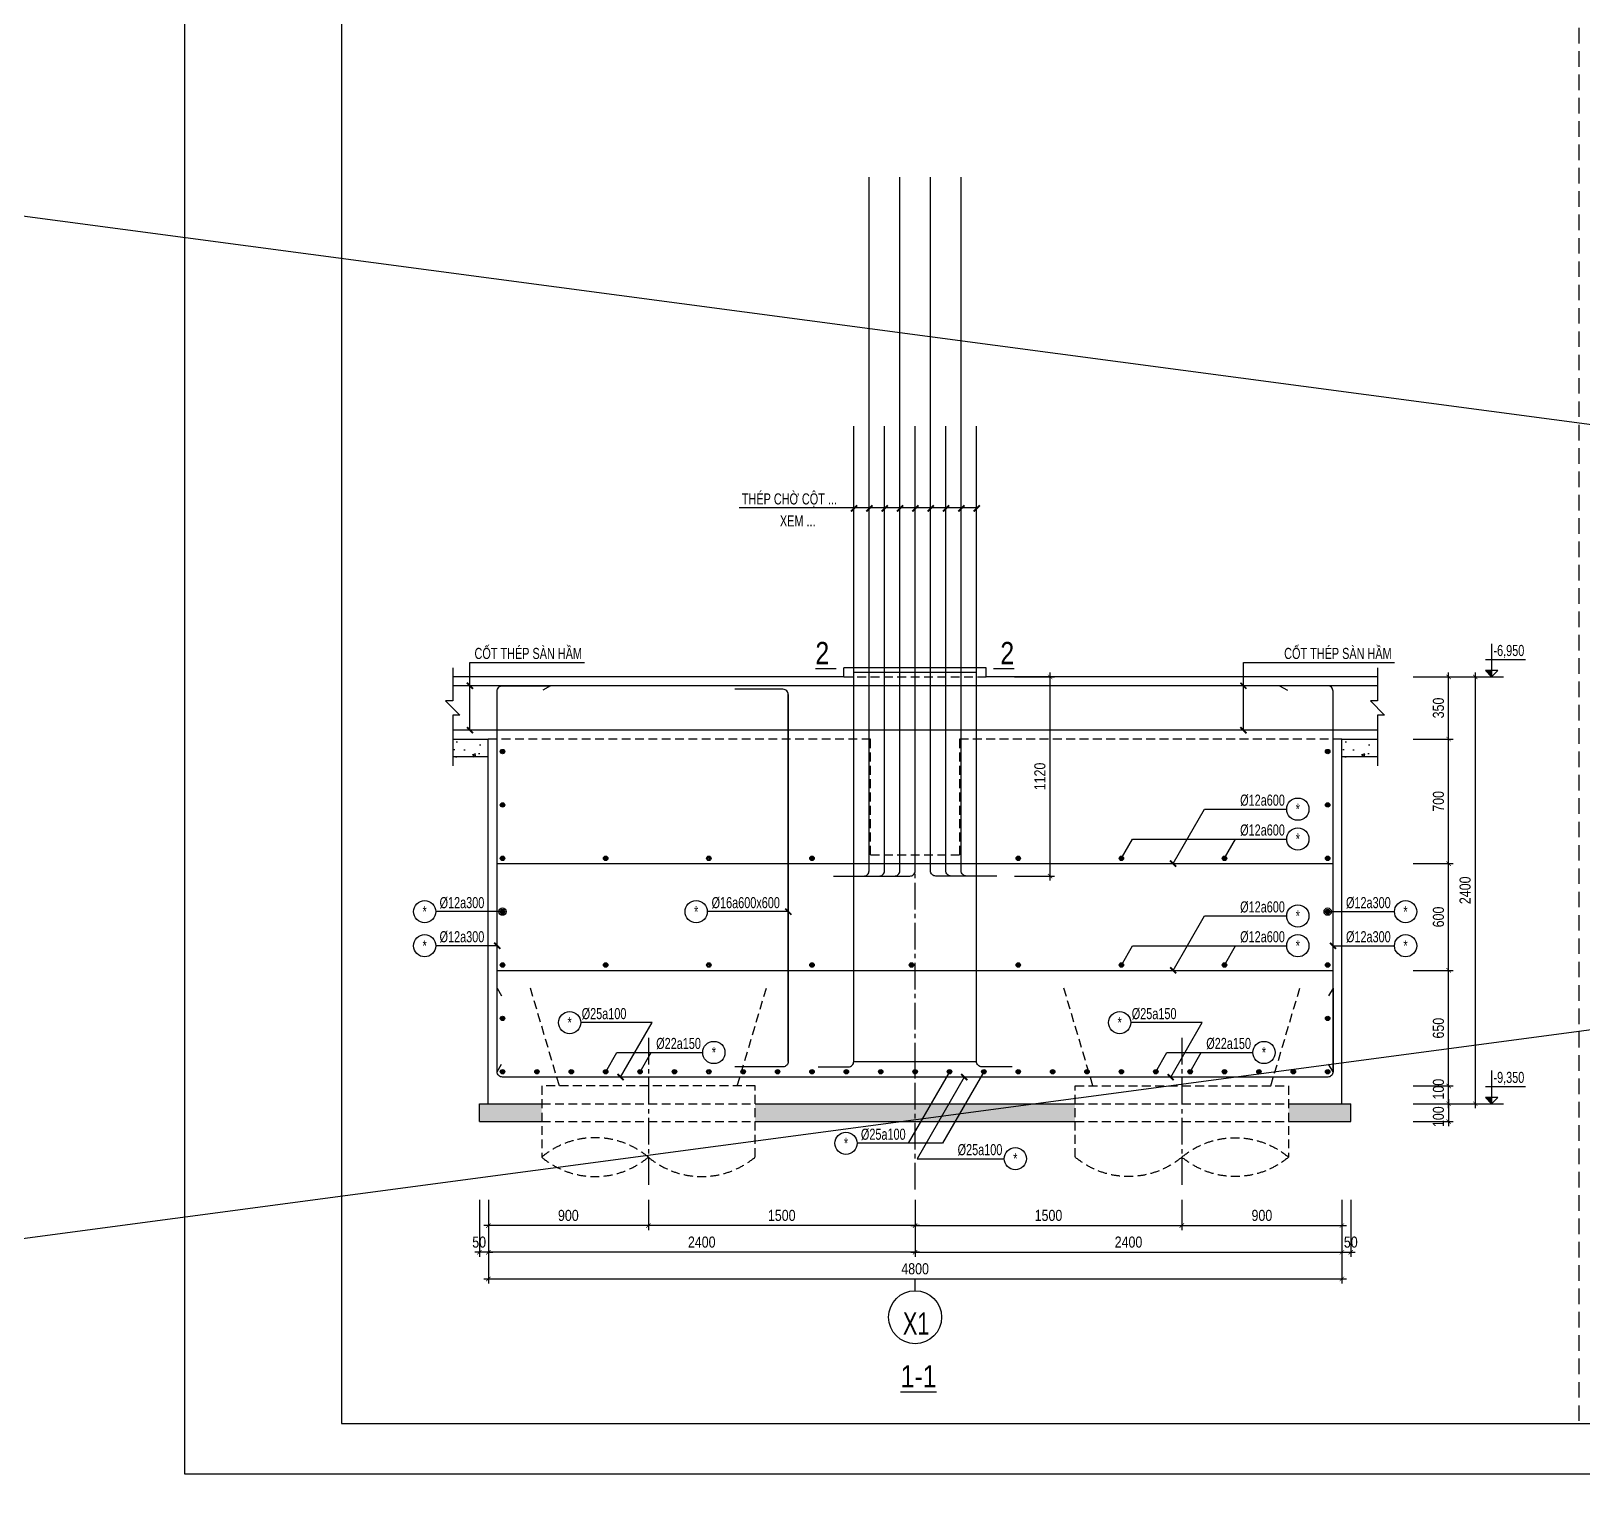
# Model space of a CAD drawing. Extents: x 71 to 2424299, y -14 to 1061502.
# Drawn here: x 1152095 to 1160822, y 486487 to 494643 of the extents above; entities that cross this region are included whole.
import ezdxf
from ezdxf.enums import TextEntityAlignment as Align

# ---------------------------------------------------------------- set-up
doc = ezdxf.new("R2010")
doc.units = 0
doc.header["$LTSCALE"] = 1000
doc.header["$MEASUREMENT"] = 0
doc.header["$PDMODE"] = 3
doc.linetypes.add('CENTER2', pattern=[1.125, 0.75, -0.125, 0.125, -0.125])
doc.linetypes.add('HIDDEN', pattern=[0.375, 0.25, -0.125])
doc.layers.get('0').update_dxf_attribs({"linetype": 'CONTINUOUS'})
doc.layers.get('Defpoints').update_dxf_attribs({"linetype": 'CONTINUOUS'})
for name, color, linetype in [('CDC.01.AXIS', 160, 'CENTER2'), ('CDC.02.DIM', 1, 'CONTINUOUS'), ('CDC.03.BORDER', 3, 'CONTINUOUS'), ('CDC.04.HIDDEN', 8, 'HIDDEN'), ('CDC.05.STEEL', 4, 'CONTINUOUS'), ('CDC.06.TEXT', 2, 'CONTINUOUS'), ('CDC.10.HATCH', 9, 'CONTINUOUS'), ('CDC.11.NOTE', 8, 'CONTINUOUS'), ('CDC.12.PILE', 7, 'CONTINUOUS'), ('CDC.14.STEELNUM', 9, 'CONTINUOUS'), ('KCS_CHI', 1, 'CONTINUOUS')]:
    doc.layers.add(name, color=color, linetype=linetype)
doc.styles.add('ARIAL', font='arial.ttf', dxfattribs={"width": 0.8})
doc.dimstyles.new('25', dxfattribs={"dimscale": 25, "dimtxt": 2.5, "dimasz": 1, "dimexe": 1, "dimexo": 0, "dimgap": 1, "dimtad": 1, "dimdec": 0, "dimdsep": 46, "dimtxsty": 'ARIAL', "dimblk": 'ARCHTICK', "dimcen": 1, "dimdle": 1, "dimclrd": 256, "dimclre": 256, "dimclrt": 2, "dimadec": 0, "dimazin": 0, "dimtfac": 0.00072, "dimtdec": 0, "dimtix": 1, "dimtmove": 2, "dimatfit": 3, "dimldrblk": 'ARCHTICK', "dimfxl": 1, "dimtolj": 1, "dimarcsym": 0})

# ---------------------------------------------------------------- blocks, each defined once
blk = doc.blocks.new('_ArchTick')
at = {"color": 0, "linetype": 'ByBlock', "const_width": 0.15}
blk.add_lwpolyline([(-0.5, -0.5), (0.5, 0.5)], dxfattribs=at)
blk = doc.blocks.new('*D1831')
at = {"layer": 'CDC.02.DIM', "lineweight": -2, "transparency": 16777216}
for p, q in [((1154666.3, 488072.9), (1154666.3, 487753.1)), ((1157066.3, 488072.9), (1157066.3, 487753.1)), ((1157091.3, 487778.1), (1154641.3, 487778.1))]:
    blk.add_line(p, q, dxfattribs=at)
at = {"layer": 'Defpoints', "color": 0, "transparency": 16777216}
for p in [(1154666.3, 488072.9), (1157066.3, 488072.9), (1154666.3, 487778.1)]:
    blk.add_point(p, dxfattribs=at)
at = {"layer": 'CDC.02.DIM', "lineweight": -2, "transparency": 16777216, "xscale": 25, "yscale": 25, "zscale": 25, "rotation": 180}
blk.add_blockref('_ArchTick', (1154666.3, 487778.1), dxfattribs=at)
at = {"layer": 'CDC.02.DIM', "lineweight": -2, "transparency": 16777216, "xscale": 25, "yscale": 25, "zscale": 25}
blk.add_blockref('_ArchTick', (1157066.3, 487778.1), dxfattribs=at)
at = {"layer": 'CDC.02.DIM', "color": 2, "transparency": 16777216, "insert": (1155866.3, 487835), "char_height": 62.5, "attachment_point": 5, "style": 'ARIAL'}
blk.add_mtext('\\A1;2400', dxfattribs=at)
blk = doc.blocks.new('*D1832')
at = {"layer": 'CDC.02.DIM', "lineweight": -2, "transparency": 16777216}
for p, q in [((1154616.3, 488072.9), (1154616.3, 487753.1)), ((1154666.3, 488072.9), (1154666.3, 487753.1)), ((1154616.3, 487778.1), (1154591.3, 487778.1)), ((1154666.3, 487778.1), (1154616.3, 487778.1)), ((1154666.3, 487778.1), (1154691.3, 487778.1))]:
    blk.add_line(p, q, dxfattribs=at)
at = {"layer": 'Defpoints', "color": 0, "transparency": 16777216}
for p in [(1154616.3, 488072.9), (1154666.3, 488072.9), (1154616.3, 487778.1)]:
    blk.add_point(p, dxfattribs=at)
at = {"layer": 'CDC.02.DIM', "lineweight": -2, "transparency": 16777216, "xscale": 25, "yscale": 25, "zscale": 25}
blk.add_blockref('_ArchTick', (1154616.3, 487778.1), dxfattribs=at)
at = {"layer": 'CDC.02.DIM', "lineweight": -2, "transparency": 16777216, "xscale": 25, "yscale": 25, "zscale": 25, "rotation": 180}
blk.add_blockref('_ArchTick', (1154666.3, 487778.1), dxfattribs=at)
at = {"layer": 'CDC.02.DIM', "color": 2, "transparency": 16777216, "insert": (1154614.8, 487835), "char_height": 62.5, "attachment_point": 5, "style": 'ARIAL'}
blk.add_mtext('\\A1;50', dxfattribs=at)
blk = doc.blocks.new('*D1833')
at = {"layer": 'CDC.02.DIM', "lineweight": -2, "transparency": 16777216}
for p, q in [((1157066.3, 488072.9), (1157066.3, 487753.1)), ((1159466.3, 488072.9), (1159466.3, 487753.1)), ((1157041.3, 487778.1), (1159491.3, 487778.1))]:
    blk.add_line(p, q, dxfattribs=at)
at = {"layer": 'Defpoints', "color": 0, "transparency": 16777216}
for p in [(1157066.3, 488072.9), (1159466.3, 488072.9), (1159466.3, 487778.1)]:
    blk.add_point(p, dxfattribs=at)
at = {"layer": 'CDC.02.DIM', "lineweight": -2, "transparency": 16777216, "xscale": 25, "yscale": 25, "zscale": 25, "rotation": 180}
blk.add_blockref('_ArchTick', (1157066.3, 487778.1), dxfattribs=at)
at = {"layer": 'CDC.02.DIM', "lineweight": -2, "transparency": 16777216, "xscale": 25, "yscale": 25, "zscale": 25}
blk.add_blockref('_ArchTick', (1159466.3, 487778.1), dxfattribs=at)
at = {"layer": 'CDC.02.DIM', "color": 2, "transparency": 16777216, "insert": (1158266.3, 487835), "char_height": 62.5, "attachment_point": 5, "style": 'ARIAL'}
blk.add_mtext('\\A1;2400', dxfattribs=at)
blk = doc.blocks.new('*D1834')
at = {"layer": 'CDC.02.DIM', "lineweight": -2, "transparency": 16777216}
for p, q in [((1159466.3, 488072.9), (1159466.3, 487753.1)), ((1159516.3, 488072.9), (1159516.3, 487753.1)), ((1159441.3, 487778.1), (1159541.3, 487778.1))]:
    blk.add_line(p, q, dxfattribs=at)
at = {"layer": 'Defpoints', "color": 0, "transparency": 16777216}
for p in [(1159466.3, 488072.9), (1159516.3, 488072.9), (1159516.3, 487778.1)]:
    blk.add_point(p, dxfattribs=at)
at = {"layer": 'CDC.02.DIM', "lineweight": -2, "transparency": 16777216, "xscale": 25, "yscale": 25, "zscale": 25, "rotation": 180}
blk.add_blockref('_ArchTick', (1159466.3, 487778.1), dxfattribs=at)
at = {"layer": 'CDC.02.DIM', "lineweight": -2, "transparency": 16777216, "xscale": 25, "yscale": 25, "zscale": 25}
blk.add_blockref('_ArchTick', (1159516.3, 487778.1), dxfattribs=at)
at = {"layer": 'CDC.02.DIM', "color": 2, "transparency": 16777216, "insert": (1159516.3, 487835), "char_height": 62.5, "attachment_point": 5, "style": 'ARIAL'}
blk.add_mtext('\\A1;50', dxfattribs=at)
blk = doc.blocks.new('*D1835')
at = {"layer": 'CDC.02.DIM', "lineweight": -2, "transparency": 16777216}
for p, q in [((1154666.3, 488072.9), (1154666.3, 487603.1)), ((1159466.3, 488072.9), (1159466.3, 487603.1)), ((1154641.3, 487628.1), (1159491.3, 487628.1))]:
    blk.add_line(p, q, dxfattribs=at)
at = {"layer": 'Defpoints', "color": 0, "transparency": 16777216}
for p in [(1154666.3, 488072.9), (1159466.3, 488072.9), (1159466.3, 487628.1)]:
    blk.add_point(p, dxfattribs=at)
at = {"layer": 'CDC.02.DIM', "lineweight": -2, "transparency": 16777216, "xscale": 25, "yscale": 25, "zscale": 25, "rotation": 180}
blk.add_blockref('_ArchTick', (1154666.3, 487628.1), dxfattribs=at)
at = {"layer": 'CDC.02.DIM', "lineweight": -2, "transparency": 16777216, "xscale": 25, "yscale": 25, "zscale": 25}
blk.add_blockref('_ArchTick', (1159466.3, 487628.1), dxfattribs=at)
at = {"layer": 'CDC.02.DIM', "color": 2, "transparency": 16777216, "insert": (1157066.3, 487685), "char_height": 62.5, "attachment_point": 5, "style": 'ARIAL'}
blk.add_mtext('\\A1;4800', dxfattribs=at)
blk = doc.blocks.new('*D1836')
at = {"layer": 'CDC.02.DIM', "lineweight": -2, "transparency": 16777216}
for p, q in [((1155566.3, 488072.9), (1155566.3, 487903.1)), ((1157066.3, 488072.9), (1157066.3, 487903.1)), ((1157091.3, 487928.1), (1155541.3, 487928.1))]:
    blk.add_line(p, q, dxfattribs=at)
at = {"layer": 'Defpoints', "color": 0, "transparency": 16777216}
for p in [(1155566.3, 488072.9), (1157066.3, 488072.9), (1155566.3, 487928.1)]:
    blk.add_point(p, dxfattribs=at)
at = {"layer": 'CDC.02.DIM', "lineweight": -2, "transparency": 16777216, "xscale": 25, "yscale": 25, "zscale": 25, "rotation": 180}
blk.add_blockref('_ArchTick', (1155566.3, 487928.1), dxfattribs=at)
at = {"layer": 'CDC.02.DIM', "lineweight": -2, "transparency": 16777216, "xscale": 25, "yscale": 25, "zscale": 25}
blk.add_blockref('_ArchTick', (1157066.3, 487928.1), dxfattribs=at)
at = {"layer": 'CDC.02.DIM', "color": 2, "transparency": 16777216, "insert": (1156316.3, 487985), "char_height": 62.5, "attachment_point": 5, "style": 'ARIAL'}
blk.add_mtext('\\A1;1500', dxfattribs=at)
blk = doc.blocks.new('*D1837')
at = {"layer": 'CDC.02.DIM', "lineweight": -2, "transparency": 16777216}
for p, q in [((1157066.3, 488072.9), (1157066.3, 487903.1)), ((1158566.3, 488072.9), (1158566.3, 487903.1)), ((1157041.3, 487928.1), (1158591.3, 487928.1))]:
    blk.add_line(p, q, dxfattribs=at)
at = {"layer": 'Defpoints', "color": 0, "transparency": 16777216}
for p in [(1157066.3, 488072.9), (1158566.3, 488072.9), (1158566.3, 487928.1)]:
    blk.add_point(p, dxfattribs=at)
at = {"layer": 'CDC.02.DIM', "lineweight": -2, "transparency": 16777216, "xscale": 25, "yscale": 25, "zscale": 25, "rotation": 180}
blk.add_blockref('_ArchTick', (1157066.3, 487928.1), dxfattribs=at)
at = {"layer": 'CDC.02.DIM', "lineweight": -2, "transparency": 16777216, "xscale": 25, "yscale": 25, "zscale": 25}
blk.add_blockref('_ArchTick', (1158566.3, 487928.1), dxfattribs=at)
at = {"layer": 'CDC.02.DIM', "color": 2, "transparency": 16777216, "insert": (1157816.3, 487985), "char_height": 62.5, "attachment_point": 5, "style": 'ARIAL'}
blk.add_mtext('\\A1;1500', dxfattribs=at)
blk = doc.blocks.new('*D1838')
at = {"layer": 'CDC.02.DIM', "lineweight": -2, "transparency": 16777216}
for p, q in [((1160066.3, 488637.9), (1160066.3, 488487.9)), ((1159866.3, 488612.9), (1160091.3, 488612.9)), ((1159866.3, 488512.9), (1160091.3, 488512.9))]:
    blk.add_line(p, q, dxfattribs=at)
at = {"layer": 'Defpoints', "color": 0, "transparency": 16777216}
for p in [(1159866.3, 488612.9), (1159866.3, 488512.9), (1160066.3, 488512.9)]:
    blk.add_point(p, dxfattribs=at)
at = {"layer": 'CDC.02.DIM', "lineweight": -2, "transparency": 16777216, "xscale": 25, "yscale": 25, "zscale": 25}
for p, rotation in [((1160066.3, 488612.9), 90), ((1160066.3, 488512.9), 270)]:
    blk.add_blockref('_ArchTick', p, dxfattribs=dict(at, rotation=rotation))
at = {"layer": 'CDC.02.DIM', "color": 2, "transparency": 16777216, "insert": (1160009.3, 488540.2), "char_height": 62.5, "attachment_point": 5, "rotation": 90, "style": 'ARIAL'}
blk.add_mtext('\\A1;100', dxfattribs=at)
blk = doc.blocks.new('*D1839')
at = {"layer": 'CDC.02.DIM', "lineweight": -2, "transparency": 16777216}
for p, q in [((1160066.3, 488587.9), (1160066.3, 488737.9)), ((1159866.3, 488712.9), (1160091.3, 488712.9)), ((1159866.3, 488612.9), (1160091.3, 488612.9))]:
    blk.add_line(p, q, dxfattribs=at)
at = {"layer": 'Defpoints', "color": 0, "transparency": 16777216}
for p in [(1159866.3, 488712.9), (1160066.3, 488712.9), (1159866.3, 488612.9)]:
    blk.add_point(p, dxfattribs=at)
at = {"layer": 'CDC.02.DIM', "lineweight": -2, "transparency": 16777216, "xscale": 25, "yscale": 25, "zscale": 25}
for p, rotation in [((1160066.3, 488712.9), 90), ((1160066.3, 488612.9), 270)]:
    blk.add_blockref('_ArchTick', p, dxfattribs=dict(at, rotation=rotation))
at = {"layer": 'CDC.02.DIM', "color": 2, "transparency": 16777216, "insert": (1160009.3, 488695.2), "char_height": 62.5, "attachment_point": 5, "rotation": 90, "style": 'ARIAL'}
blk.add_mtext('\\A1;100', dxfattribs=at)
blk = doc.blocks.new('*D1840')
at = {"layer": 'CDC.02.DIM', "lineweight": -2, "transparency": 16777216}
for p, q in [((1159866.3, 489362.9), (1160091.3, 489362.9)), ((1160066.3, 488687.9), (1160066.3, 489387.9)), ((1159866.3, 488712.9), (1160091.3, 488712.9))]:
    blk.add_line(p, q, dxfattribs=at)
at = {"layer": 'Defpoints', "color": 0, "transparency": 16777216}
for p in [(1159866.3, 489362.9), (1160066.3, 489362.9), (1159866.3, 488712.9)]:
    blk.add_point(p, dxfattribs=at)
at = {"layer": 'CDC.02.DIM', "lineweight": -2, "transparency": 16777216, "xscale": 25, "yscale": 25, "zscale": 25}
for p, rotation in [((1160066.3, 489362.9), 90), ((1160066.3, 488712.9), 270)]:
    blk.add_blockref('_ArchTick', p, dxfattribs=dict(at, rotation=rotation))
at = {"layer": 'CDC.02.DIM', "color": 2, "transparency": 16777216, "insert": (1160009.3, 489037.9), "char_height": 62.5, "attachment_point": 5, "rotation": 90, "style": 'ARIAL'}
blk.add_mtext('\\A1;650', dxfattribs=at)
blk = doc.blocks.new('*D1841')
at = {"layer": 'CDC.02.DIM', "lineweight": -2, "transparency": 16777216}
for p, q in [((1159866.3, 489962.9), (1160091.3, 489962.9)), ((1160066.3, 489337.9), (1160066.3, 489987.9)), ((1159866.3, 489362.9), (1160091.3, 489362.9))]:
    blk.add_line(p, q, dxfattribs=at)
at = {"layer": 'Defpoints', "color": 0, "transparency": 16777216}
for p in [(1159866.3, 489962.9), (1160066.3, 489962.9), (1159866.3, 489362.9)]:
    blk.add_point(p, dxfattribs=at)
at = {"layer": 'CDC.02.DIM', "lineweight": -2, "transparency": 16777216, "xscale": 25, "yscale": 25, "zscale": 25}
for p, rotation in [((1160066.3, 489962.9), 90), ((1160066.3, 489362.9), 270)]:
    blk.add_blockref('_ArchTick', p, dxfattribs=dict(at, rotation=rotation))
at = {"layer": 'CDC.02.DIM', "color": 2, "transparency": 16777216, "insert": (1160009.3, 489662.9), "char_height": 62.5, "attachment_point": 5, "rotation": 90, "style": 'ARIAL'}
blk.add_mtext('\\A1;600', dxfattribs=at)
blk = doc.blocks.new('*D1842')
at = {"layer": 'CDC.02.DIM', "lineweight": -2, "transparency": 16777216}
for p, q in [((1159866.3, 490662.9), (1160091.3, 490662.9)), ((1160066.3, 489937.9), (1160066.3, 490687.9)), ((1159866.3, 489962.9), (1160091.3, 489962.9))]:
    blk.add_line(p, q, dxfattribs=at)
at = {"layer": 'Defpoints', "color": 0, "transparency": 16777216}
for p in [(1159866.3, 490662.9), (1160066.3, 490662.9), (1159866.3, 489962.9)]:
    blk.add_point(p, dxfattribs=at)
at = {"layer": 'CDC.02.DIM', "lineweight": -2, "transparency": 16777216, "xscale": 25, "yscale": 25, "zscale": 25}
for p, rotation in [((1160066.3, 490662.9), 90), ((1160066.3, 489962.9), 270)]:
    blk.add_blockref('_ArchTick', p, dxfattribs=dict(at, rotation=rotation))
at = {"layer": 'CDC.02.DIM', "color": 2, "transparency": 16777216, "insert": (1160009.3, 490312.9), "char_height": 62.5, "attachment_point": 5, "rotation": 90, "style": 'ARIAL'}
blk.add_mtext('\\A1;700', dxfattribs=at)
blk = doc.blocks.new('*D1843')
at = {"layer": 'CDC.02.DIM', "lineweight": -2, "transparency": 16777216}
for p, q in [((1159866.3, 491012.9), (1160091.3, 491012.9)), ((1160066.3, 490637.9), (1160066.3, 491037.9)), ((1159866.3, 490662.9), (1160091.3, 490662.9))]:
    blk.add_line(p, q, dxfattribs=at)
at = {"layer": 'Defpoints', "color": 0, "transparency": 16777216}
for p in [(1159866.3, 491012.9), (1160066.3, 491012.9), (1159866.3, 490662.9)]:
    blk.add_point(p, dxfattribs=at)
at = {"layer": 'CDC.02.DIM', "lineweight": -2, "transparency": 16777216, "xscale": 25, "yscale": 25, "zscale": 25}
for p, rotation in [((1160066.3, 491012.9), 90), ((1160066.3, 490662.9), 270)]:
    blk.add_blockref('_ArchTick', p, dxfattribs=dict(at, rotation=rotation))
at = {"layer": 'CDC.02.DIM', "color": 2, "transparency": 16777216, "insert": (1160009.3, 490837.9), "char_height": 62.5, "attachment_point": 5, "rotation": 90, "style": 'ARIAL'}
blk.add_mtext('\\A1;350', dxfattribs=at)
blk = doc.blocks.new('*D1844')
at = {"layer": 'CDC.02.DIM', "lineweight": -2, "transparency": 16777216}
for p, q in [((1159866.3, 491012.9), (1160241.3, 491012.9)), ((1160216.3, 491037.9), (1160216.3, 488587.9)), ((1159866.3, 488612.9), (1160241.3, 488612.9))]:
    blk.add_line(p, q, dxfattribs=at)
at = {"layer": 'Defpoints', "color": 0, "transparency": 16777216}
for p in [(1159866.3, 491012.9), (1159866.3, 488612.9), (1160216.3, 488612.9)]:
    blk.add_point(p, dxfattribs=at)
at = {"layer": 'CDC.02.DIM', "lineweight": -2, "transparency": 16777216, "xscale": 25, "yscale": 25, "zscale": 25}
for p, rotation in [((1160216.3, 491012.9), 90), ((1160216.3, 488612.9), 270)]:
    blk.add_blockref('_ArchTick', p, dxfattribs=dict(at, rotation=rotation))
at = {"layer": 'CDC.02.DIM', "color": 2, "transparency": 16777216, "insert": (1160159.3, 489812.9), "char_height": 62.5, "attachment_point": 5, "rotation": 90, "style": 'ARIAL'}
blk.add_mtext('\\A1;2400', dxfattribs=at)
blk = doc.blocks.new('*D1692')
at = {"layer": 'CDC.02.DIM', "lineweight": -2, "transparency": 16777216}
for p, q in [((1157625, 491012.9), (1157850, 491012.9)), ((1157825, 489867.9), (1157825, 491037.9)), ((1157625, 489892.9), (1157850, 489892.9))]:
    blk.add_line(p, q, dxfattribs=at)
at = {"layer": 'Defpoints', "color": 0, "transparency": 16777216}
for p in [(1157625, 491012.9), (1157825, 491012.9), (1157625, 489892.9)]:
    blk.add_point(p, dxfattribs=at)
at = {"layer": 'CDC.02.DIM', "lineweight": -2, "transparency": 16777216, "xscale": 25, "yscale": 25, "zscale": 25}
for p, rotation in [((1157825, 491012.9), 90), ((1157825, 489892.9), 270)]:
    blk.add_blockref('_ArchTick', p, dxfattribs=dict(at, rotation=rotation))
at = {"layer": 'CDC.02.DIM', "color": 2, "transparency": 16777216, "insert": (1157768.1, 490452.9), "char_height": 62.5, "attachment_point": 5, "rotation": 90, "style": 'ARIAL'}
blk.add_mtext('\\A1;1120', dxfattribs=at)
blk = doc.blocks.new('C1200T')
at = {"layer": 'CDC.04.HIDDEN', "ltscale": 0.2}
for p, q in [((-500, 0), (-663.4, 550)), ((500, 0), (663.4, 550))]:
    blk.add_line(p, q, dxfattribs=at)
blk.add_lwpolyline([(600, -400), (600, 0), (-600, 0), (-600, -400)], dxfattribs=at)
blk.add_lwpolyline([(600, -400, -0.36397), (0, -400, 0.36397), (-600, -400, 0.36397), (0, -400, 0.36397)], format="xyb", dxfattribs=at)
blk = doc.blocks.new('*D1743')
at = {"layer": 'CDC.02.DIM', "lineweight": -2, "transparency": 16777216}
for p, q in [((1154666.3, 488072.9), (1154666.3, 487903.1)), ((1155566.3, 488072.9), (1155566.3, 487903.1)), ((1155591.3, 487928.1), (1154641.3, 487928.1))]:
    blk.add_line(p, q, dxfattribs=at)
at = {"layer": 'Defpoints', "color": 0, "transparency": 16777216}
for p in [(1154666.3, 488072.9), (1155566.3, 488072.9), (1154666.3, 487928.1)]:
    blk.add_point(p, dxfattribs=at)
at = {"layer": 'CDC.02.DIM', "lineweight": -2, "transparency": 16777216, "xscale": 25, "yscale": 25, "zscale": 25, "rotation": 180}
blk.add_blockref('_ArchTick', (1154666.3, 487928.1), dxfattribs=at)
at = {"layer": 'CDC.02.DIM', "lineweight": -2, "transparency": 16777216, "xscale": 25, "yscale": 25, "zscale": 25}
blk.add_blockref('_ArchTick', (1155566.3, 487928.1), dxfattribs=at)
at = {"layer": 'CDC.02.DIM', "color": 2, "transparency": 16777216, "insert": (1155116.3, 487985), "char_height": 62.5, "attachment_point": 5, "style": 'ARIAL'}
blk.add_mtext('\\A1;900', dxfattribs=at)
blk = doc.blocks.new('*D1744')
at = {"layer": 'CDC.02.DIM', "lineweight": -2, "transparency": 16777216}
for p, q in [((1158566.3, 488072.9), (1158566.3, 487903.1)), ((1159466.3, 488072.9), (1159466.3, 487903.1)), ((1158541.3, 487928.1), (1159491.3, 487928.1))]:
    blk.add_line(p, q, dxfattribs=at)
at = {"layer": 'Defpoints', "color": 0, "transparency": 16777216}
for p in [(1158566.3, 488072.9), (1159466.3, 488072.9), (1159466.3, 487928.1)]:
    blk.add_point(p, dxfattribs=at)
at = {"layer": 'CDC.02.DIM', "lineweight": -2, "transparency": 16777216, "xscale": 25, "yscale": 25, "zscale": 25, "rotation": 180}
blk.add_blockref('_ArchTick', (1158566.3, 487928.1), dxfattribs=at)
at = {"layer": 'CDC.02.DIM', "lineweight": -2, "transparency": 16777216, "xscale": 25, "yscale": 25, "zscale": 25}
blk.add_blockref('_ArchTick', (1159466.3, 487928.1), dxfattribs=at)
at = {"layer": 'CDC.02.DIM', "color": 2, "transparency": 16777216, "insert": (1159016.3, 487985), "char_height": 62.5, "attachment_point": 5, "style": 'ARIAL'}
blk.add_mtext('\\A1;900', dxfattribs=at)
blk = doc.blocks.new('34')
at = {"color": 4, "elevation": 0}
blk.add_lwpolyline([(1087304.3, 521742.8), (1107165, 521742.8), (1107165, 536023), (1087304.3, 536023)], close=True, dxfattribs=at)
at = {"layer": 'Defpoints', "elevation": 0}
blk.add_lwpolyline([(1086424.2, 521457.2), (1086424.2, 536307.2), (1107449.2, 536307.2), (1107449.2, 521457.2), (1086424.2, 521457.2)], close=True, dxfattribs=at)

msp = doc.modelspace()

# ---------------------------------------------------------------- hatches: boundary and pattern name
at = {"layer": 'CDC.10.HATCH'}
h = msp.add_hatch(dxfattribs=at)
h.set_pattern_fill('AR-CONC', color=256, scale=25, style=0)
h.set_pattern_definition([(50, (-2057.21, -20093.32), (179.315046, -15.688034), [18.75, -206.25]), (355, (-2057.2, -20093.32), (-34.687833, 188.048033), [15, -165]), (100.4514, (-2042.27, -20094.63), (144.627345, 172.359886), [15.935047, -175.285528]), (46.1842, (-2057.2, -20043.32), (266.810262, -41.379754), [28.125, -309.375]), (96.6356, (-2034.97, -20046.77), (233.665676, 243.52947), [23.90257, -262.92825]), (351.1842, (-2057.2, -20043.32), (233.665486, 243.52965), [22.5, -247.5]), (21, (-2032.21, -20055.82), (149.226763, -100.654723), [18.75, -206.25]), (326, (-2032.2, -20055.82), (60.828833, 181.28751), [15, -165]), (71.4514, (-2019.77, -20064.2), (210.055657, 80.632624), [15.935047, -175.285528]), (37.5, (-2057.21, -20093.32), (3.0399638, 83.2234635), [0, -163, 0, -167.5, 0, -165.625]), (7.5, (-2057.21, -20093.32), (65.7673844, 98.602928), [0, -95.5, 0, -159.25, 0, -63.125]), (327.5, (-2112.96, -20093.32), (133.455609, -5.638718), [0, -62.5, 0, -195, 0, -258.75]), (317.5, (-2137.96, -20093.32), (145.796542, 25.026246), [0, -81.25, 0, -129.5, 0, -183.75])])
h.paths.add_polyline_path([(1154666.26, 490662.89), (1154466.26, 490662.89), (1154466.26, 490562.89), (1154666.26, 490562.89)])
h = msp.add_hatch(dxfattribs=at)
h.set_pattern_fill('AR-CONC', color=256, scale=25, style=0)
h.set_pattern_definition([(50, (2942.79, -20093.32), (179.315046, -15.688034), [18.75, -206.25]), (355, (2942.8, -20093.32), (-34.687833, 188.048033), [15, -165]), (100.4514, (2957.73, -20094.63), (144.627345, 172.359886), [15.935047, -175.285528]), (46.1842, (2942.8, -20043.32), (266.810262, -41.379754), [28.125, -309.375]), (96.6356, (2965.03, -20046.77), (233.665676, 243.52947), [23.90257, -262.92825]), (351.1842, (2942.8, -20043.32), (233.665486, 243.52965), [22.5, -247.5]), (21, (2967.79, -20055.82), (149.226763, -100.654723), [18.75, -206.25]), (326, (2967.8, -20055.82), (60.828833, 181.28751), [15, -165]), (71.4514, (2980.23, -20064.2), (210.055657, 80.632624), [15.935047, -175.285528]), (37.5, (2942.79, -20093.32), (3.0399638, 83.2234635), [0, -163, 0, -167.5, 0, -165.625]), (7.5, (2942.79, -20093.32), (65.7673844, 98.602928), [0, -95.5, 0, -159.25, 0, -63.125]), (327.5, (2887.04, -20093.32), (133.455609, -5.638718), [0, -62.5, 0, -195, 0, -258.75]), (317.5, (2862.04, -20093.32), (145.796542, 25.026246), [0, -81.25, 0, -129.5, 0, -183.75])])
h.paths.add_polyline_path([(1159666.26, 490662.89), (1159466.26, 490662.89), (1159466.26, 490562.89), (1159666.26, 490562.89)])
h = msp.add_hatch(dxfattribs=at)
h.set_pattern_fill('AR-CONC', color=256, scale=25, style=0)
h.set_pattern_definition([(50, (-2057.21, -20743.32), (179.315046, -15.688034), [18.75, -206.25]), (355, (-2057.2, -20743.32), (-34.687833, 188.048033), [15, -165]), (100.4514, (-2042.27, -20744.63), (144.627345, 172.359886), [15.935047, -175.285528]), (46.1842, (-2057.2, -20693.32), (266.810262, -41.379754), [28.125, -309.375]), (96.6356, (-2034.97, -20696.77), (233.665676, 243.52947), [23.90257, -262.92825]), (351.1842, (-2057.2, -20693.32), (233.665486, 243.52965), [22.5, -247.5]), (21, (-2032.21, -20705.82), (149.226763, -100.654723), [18.75, -206.25]), (326, (-2032.2, -20705.82), (60.828833, 181.28751), [15, -165]), (71.4514, (-2019.77, -20714.2), (210.055657, 80.632624), [15.935047, -175.285528]), (37.5, (-2057.21, -20743.32), (3.0399638, 83.2234635), [0, -163, 0, -167.5, 0, -165.625]), (7.5, (-2057.21, -20743.32), (65.7673844, 98.602928), [0, -95.5, 0, -159.25, 0, -63.125]), (327.5, (-2112.96, -20743.32), (133.455609, -5.638718), [0, -62.5, 0, -195, 0, -258.75]), (317.5, (-2137.96, -20743.32), (145.796542, 25.026246), [0, -81.25, 0, -129.5, 0, -183.75])])
h.paths.add_polyline_path([(1154966.26, 488612.89), (1154616.26, 488612.89), (1154616.26, 488512.89), (1154966.26, 488512.89)])
h.paths.add_polyline_path([(1157966.26, 488612.89), (1156166.26, 488612.89), (1156166.26, 488512.89), (1157966.26, 488512.89)])
h.paths.add_polyline_path([(1159516.26, 488612.89), (1159166.26, 488612.89), (1159166.26, 488512.89), (1159516.26, 488512.89)])
at = {"layer": 'CDC.11.NOTE'}
for points in [[(1160308.42, 491047.89), (1160273.42, 491047.89), (1160308.42, 491012.89)], [(1160308.42, 488647.89), (1160273.42, 488647.89), (1160308.42, 488612.89)]]:
    msp.add_hatch(color=256, dxfattribs=at).paths.add_polyline_path(points)

# ---------------------------------------------------------------- linework, layer by layer
at = {"layer": 'CDC.01.AXIS', "ltscale": 0.2}
for p, q in [((1157066.26, 488130.85), (1157066.26, 491667.28)), ((1155566.26, 488983.02), (1155566.26, 488138.55)), ((1158566.26, 488983.02), (1158566.26, 488138.55))]:
    msp.add_line(p, q, dxfattribs=at)
at = {"layer": 'CDC.03.BORDER'}
for p, q in [((1156666.26, 491012.89), (1154466.26, 491012.89)), ((1157466.26, 491062.89), (1156666.26, 491062.89)), ((1156666.26, 491012.89), (1156666.26, 491062.89)), ((1157466.26, 491012.89), (1157466.26, 491062.89)), ((1159666.26, 491012.89), (1157466.26, 491012.89)), ((1154466.26, 490662.89), (1154666.26, 490662.89)), ((1154666.26, 488612.89), (1154666.26, 490662.89)), ((1159466.26, 488612.89), (1159466.26, 490662.89)), ((1159466.26, 490662.89), (1159666.26, 490662.89))]:
    msp.add_line(p, q, dxfattribs=at)
at = {"layer": 'CDC.04.HIDDEN', "ltscale": 0.35}
msp.add_line((1160797.95, 501092.5), (1160797.95, 486817.5), dxfattribs=at)
at = {"layer": 'CDC.04.HIDDEN', "ltscale": 0.2}
for p, q in [((1156666.26, 491012.89), (1157466.26, 491012.89)), ((1156816.26, 490662.89), (1154666.26, 490662.89)), ((1156816.26, 490012.89), (1156816.26, 490662.89)), ((1159466.26, 490662.89), (1157316.26, 490662.89)), ((1157316.26, 490662.89), (1157316.26, 490012.89)), ((1156816.26, 490012.89), (1157316.26, 490012.89)), ((1154966.26, 488612.89), (1156166.26, 488612.89)), ((1157966.26, 488612.89), (1159166.26, 488612.89)), ((1154966.26, 488512.89), (1156166.26, 488512.89)), ((1157966.26, 488512.89), (1159166.26, 488512.89))]:
    msp.add_line(p, q, dxfattribs=at)
at = {"layer": 'CDC.05.STEEL', "ltscale": 0.3}
for p, q in [((1157411.26, 491037.89), (1156721.26, 491037.89)), ((1159666.26, 490962.89), (1154466.26, 490962.89)), ((1155016.26, 490962.89), (1154972.96, 490937.89)), ((1159116.26, 490962.89), (1159159.56, 490937.89)), ((1159666.26, 490712.89), (1154466.26, 490712.89)), ((1154716.26, 489962.89), (1159416.26, 489962.89)), ((1154716.26, 489362.89), (1159416.26, 489362.89)), ((1154716.26, 489262.89), (1154741.26, 489219.58)), ((1159416.26, 489262.89), (1159391.26, 489219.58)), ((1154716.26, 488792.89), (1154741.26, 488836.19)), ((1156721.26, 488850.38), (1157411.26, 488850.38)), ((1159416.26, 488792.89), (1159391.26, 488836.19))]:
    msp.add_line(p, q, dxfattribs=at)
at = {"layer": 'CDC.05.STEEL', "ltscale": 0.3, "elevation": 0}
for points in [[(1156607.51, 489892.89), (1156777.51, 489892.89, 0.4142136), (1156807.51, 489922.89), (1156807.51, 493822.89)], [(1156780.01, 489892.89), (1156950.01, 489892.89, 0.4142136), (1156980.01, 489922.89), (1156980.01, 493822.89)], [(1157352.51, 489892.89), (1157182.51, 489892.89, -0.4142136), (1157152.51, 489922.89), (1157152.51, 493822.89)], [(1157525.01, 489892.89), (1157355.01, 489892.89, -0.4142136), (1157325.01, 489922.89), (1157325.01, 493822.89)], [(1156521.26, 488820.38), (1156691.26, 488820.38, 0.4142136), (1156721.26, 488850.38), (1156721.26, 492422.89)], [(1156693.76, 489892.89), (1156863.76, 489892.89, 0.4142136), (1156893.76, 489922.89), (1156893.76, 492422.89)], [(1156866.26, 489892.89), (1157036.26, 489892.89, 0.4142136), (1157066.26, 489922.89), (1157066.26, 492422.89)], [(1157438.76, 489892.89), (1157268.76, 489892.89, -0.4142136), (1157238.76, 489922.89), (1157238.76, 492422.89)], [(1157611.26, 488820.38), (1157441.26, 488820.38, -0.4142136), (1157411.26, 488850.38), (1157411.26, 492422.89)], [(1154716.26, 488792.89), (1154716.26, 490932.89, -0.4142136), (1154746.26, 490962.89), (1155016.26, 490962.89)], [(1156353.21, 488850.38), (1156353.21, 490912.89, 0.4142136), (1156323.21, 490942.89), (1156053.21, 490942.89)], [(1156353.21, 490912.89), (1156353.21, 488850.38, -0.4142136), (1156323.21, 488820.38), (1156053.21, 488820.38)], [(1159416.26, 488792.89), (1159416.26, 490932.89, 0.4142136), (1159386.26, 490962.89), (1159116.26, 490962.89)], [(1159416.26, 489262.89), (1159416.26, 488792.89, -0.4142136), (1159386.26, 488762.89), (1154746.26, 488762.89, -0.4142136), (1154716.26, 488792.89), (1154716.26, 489262.89)]]:
    msp.add_lwpolyline(points, format="xyb", dxfattribs=at)
at = {"layer": 'CDC.05.STEEL', "const_width": 12.3, "elevation": 0}
for points in [[(1154746.26, 490599.04, 1), (1154746.26, 490586.73, 1)], [(1159386.26, 490599.04, -1), (1159386.26, 490586.73, -1)], [(1154746.26, 490299.04, 1), (1154746.26, 490286.73, 1)], [(1159386.26, 490299.04, -1), (1159386.26, 490286.73, -1)], [(1154746.26, 489999.04, 1), (1154746.26, 489986.73, 1)], [(1155326.26, 489999.04, 1), (1155326.26, 489986.73, 1)], [(1155906.26, 489999.04, 1), (1155906.26, 489986.73, 1)], [(1156486.26, 489999.04, 1), (1156486.26, 489986.73, 1)], [(1157646.26, 489999.04, 1), (1157646.26, 489986.73, 1)], [(1158226.26, 489999.04, 1), (1158226.26, 489986.73, 1)], [(1158806.26, 489999.04, 1), (1158806.26, 489986.73, 1)], [(1159386.26, 489999.04, 1), (1159386.26, 489986.73, 1)], [(1159386.26, 489999.04, -1), (1159386.26, 489986.73, -1)], [(1154746.26, 489686.73, -1), (1154746.26, 489699.04, -1)], [(1159386.26, 489686.73, 1), (1159386.26, 489699.04, 1)], [(1154746.26, 489399.04, 1), (1154746.26, 489386.73, 1)], [(1155326.26, 489399.04, 1), (1155326.26, 489386.73, 1)], [(1155906.26, 489399.04, 1), (1155906.26, 489386.73, 1)], [(1156486.26, 489399.04, 1), (1156486.26, 489386.73, 1)], [(1157045.95, 489399.04, 1), (1157045.95, 489386.73, 1)], [(1157646.26, 489399.04, 1), (1157646.26, 489386.73, 1)], [(1158226.26, 489399.04, 1), (1158226.26, 489386.73, 1)], [(1158806.26, 489399.04, 1), (1158806.26, 489386.73, 1)], [(1159386.26, 489399.04, 1), (1159386.26, 489386.73, 1)], [(1159386.26, 489399.04, -1), (1159386.26, 489386.73, -1)], [(1154746.26, 489099.04, 1), (1154746.26, 489086.73, 1)], [(1159386.26, 489099.04, -1), (1159386.26, 489086.73, -1)], [(1154746.26, 488799.04, 1), (1154746.26, 488786.73, 1)], [(1154939.59, 488799.04, 1), (1154939.59, 488786.73, 1)], [(1155132.93, 488799.04, 1), (1155132.93, 488786.73, 1)], [(1155326.26, 488799.04, 1), (1155326.26, 488786.73, 1)], [(1155519.59, 488799.04, 1), (1155519.59, 488786.73, 1)], [(1155712.93, 488799.04, 1), (1155712.93, 488786.73, 1)], [(1155906.26, 488799.04, 1), (1155906.26, 488786.73, 1)], [(1156099.59, 488799.04, 1), (1156099.59, 488786.73, 1)], [(1156292.93, 488799.04, 1), (1156292.93, 488786.73, 1)], [(1156486.26, 488799.04, 1), (1156486.26, 488786.73, 1)], [(1156679.59, 488799.04, 1), (1156679.59, 488786.73, 1)], [(1156872.93, 488799.04, 1), (1156872.93, 488786.73, 1)], [(1157066.26, 488799.04, 1), (1157066.26, 488786.73, 1)], [(1157259.59, 488799.04, 1), (1157259.59, 488786.73, 1)], [(1157452.93, 488799.04, 1), (1157452.93, 488786.73, 1)], [(1157646.26, 488799.04, 1), (1157646.26, 488786.73, 1)], [(1157839.59, 488799.04, 1), (1157839.59, 488786.73, 1)], [(1158032.93, 488799.04, 1), (1158032.93, 488786.73, 1)], [(1158226.26, 488799.04, 1), (1158226.26, 488786.73, 1)], [(1158419.59, 488799.04, 1), (1158419.59, 488786.73, 1)], [(1158612.93, 488799.04, 1), (1158612.93, 488786.73, 1)], [(1158806.26, 488799.04, 1), (1158806.26, 488786.73, 1)], [(1158999.59, 488799.04, 1), (1158999.59, 488786.73, 1)], [(1159192.93, 488799.04, 1), (1159192.93, 488786.73, 1)], [(1159386.26, 488799.04, 1), (1159386.26, 488786.73, 1)]]:
    msp.add_lwpolyline(points, format="xyb", close=True, dxfattribs=at)
at = {"layer": 'CDC.05.STEEL'}
for centre in [(1154746.26, 490592.89), (1159386.26, 490592.89), (1154746.26, 490292.89), (1159386.26, 490292.89), (1154746.26, 489992.89), (1155326.26, 489992.89), (1155906.26, 489992.89), (1156486.26, 489992.89), (1157646.26, 489992.89), (1158226.26, 489992.89), (1158806.26, 489992.89), (1159386.26, 489992.89), (1154746.26, 489692.89), (1159386.26, 489692.89), (1154746.26, 489392.89), (1155326.26, 489392.89), (1155906.26, 489392.89), (1156486.26, 489392.89), (1157045.95, 489392.89), (1157646.26, 489392.89), (1158226.26, 489392.89), (1158806.26, 489392.89), (1159386.26, 489392.89), (1154746.26, 489092.89), (1159386.26, 489092.89), (1154746.26, 488792.89), (1154939.59, 488792.89), (1155132.93, 488792.89), (1155326.26, 488792.89), (1155519.59, 488792.89), (1155712.93, 488792.89), (1155906.26, 488792.89), (1156099.59, 488792.89), (1156292.93, 488792.89), (1156486.26, 488792.89), (1156679.59, 488792.89), (1156872.93, 488792.89), (1157066.26, 488792.89), (1157259.59, 488792.89), (1157452.93, 488792.89), (1157646.26, 488792.89), (1157839.59, 488792.89), (1158032.93, 488792.89), (1158226.26, 488792.89), (1158419.59, 488792.89), (1158612.93, 488792.89), (1158806.26, 488792.89), (1158999.59, 488792.89), (1159192.93, 488792.89), (1159386.26, 488792.89)]:
    msp.add_circle(centre, 12.53, dxfattribs=at)
at = {"layer": 'CDC.11.NOTE'}
for p, q in [((1160308.42, 491199.19), (1160308.42, 491012.89)), ((1160273.61, 491110.37), (1160498.68, 491110.37)), ((1160241.26, 491012.89), (1160375.59, 491012.89)), ((1154666.26, 490562.89), (1154466.26, 490562.89)), ((1159666.26, 490562.89), (1159466.26, 490562.89)), ((1154746.26, 489692.89), (1154370.76, 489692.89)), ((1156353.21, 489692.89), (1155897.39, 489692.89)), ((1159386.26, 489692.89), (1159761.76, 489692.89)), ((1154716.26, 489501.18), (1154370.76, 489501.18)), ((1159416.26, 489501.18), (1159761.76, 489501.18)), ((1160308.42, 488799.19), (1160308.42, 488612.89)), ((1160273.61, 488710.37), (1160498.68, 488710.37)), ((1154616.26, 488512.89), (1154616.26, 488612.89)), ((1154616.26, 488612.89), (1154966.26, 488612.89)), ((1156166.26, 488612.89), (1157966.26, 488612.89)), ((1159166.26, 488612.89), (1159516.26, 488612.89)), ((1159516.26, 488512.89), (1159516.26, 488612.89)), ((1160241.26, 488612.89), (1160375.59, 488612.89)), ((1154616.26, 488512.89), (1154966.26, 488512.89)), ((1156166.26, 488512.89), (1157966.26, 488512.89)), ((1159166.26, 488512.89), (1159516.26, 488512.89)), ((1157066.26, 487562.14), (1157066.26, 487628.07))]:
    msp.add_line(p, q, dxfattribs=at)
at = {"layer": 'CDC.11.NOTE', "elevation": 0}
for points in [[(1154563.11, 490712.89), (1154563.11, 491093.78), (1155207.97, 491093.78)], [(1158912.77, 490712.89), (1158912.77, 491093.78), (1159761.76, 491093.78)], [(1154466.26, 491062.89), (1154466.26, 490877.89), (1154426.26, 490877.89), (1154506.26, 490797.89), (1154466.26, 490797.89), (1154466.26, 490512.89)], [(1159666.26, 491062.89), (1159666.26, 490877.89), (1159626.26, 490877.89), (1159706.26, 490797.89), (1159666.26, 490797.89), (1159666.26, 490512.89)], [(1160273.42, 491047.89), (1160308.42, 491012.89), (1160343.42, 491047.89), (1160273.42, 491047.89)], [(1158517.12, 489962.89), (1158693.85, 490268.99), (1159155.97, 490268.99)], [(1158226.26, 489992.89), (1158288.78, 490101.18), (1159155.97, 490101.18)], [(1158806.26, 489992.89), (1158868.78, 490101.18), (1159155.97, 490101.18)], [(1158517.12, 489362.89), (1158693.85, 489668.99), (1159155.97, 489668.99)], [(1158226.26, 489392.89), (1158288.78, 489501.18), (1159155.97, 489501.18)], [(1158806.26, 489392.89), (1158868.78, 489501.18), (1159155.97, 489501.18)], [(1155410.09, 488762.89), (1155586.81, 489068.99), (1155185.99, 489068.99)], [(1158503.42, 488762.89), (1158680.15, 489068.99), (1158279.32, 489068.99)], [(1155326.26, 488792.89), (1155388.78, 488901.18), (1155872.07, 488901.18)], [(1155519.59, 488792.89), (1155582.12, 488901.18), (1155872.07, 488901.18)], [(1158419.59, 488792.89), (1158482.12, 488901.18), (1158965.41, 488901.18)], [(1158612.93, 488792.89), (1158675.45, 488901.18), (1158965.41, 488901.18)], [(1157259.59, 488792.89), (1157027.53, 488390.94), (1156740.03, 488390.94)], [(1157452.93, 488792.89), (1157220.86, 488390.94), (1156740.03, 488390.94)], [(1157342.92, 488762.89), (1157078.15, 488304.28), (1157567.14, 488304.28)], [(1160273.42, 488647.89), (1160308.42, 488612.89), (1160343.42, 488647.89), (1160273.42, 488647.89)]]:
    msp.add_lwpolyline(points, dxfattribs=at)
at = {"layer": 'CDC.11.NOTE', "const_width": 10, "elevation": 0}
for points in [[(1154545.95, 490980.05), (1154580.27, 490945.72)], [(1158895.6, 490980.05), (1158929.93, 490945.72)], [(1154545.95, 490730.05), (1154580.27, 490695.72)], [(1158895.6, 490730.05), (1158929.93, 490695.72)], [(1158499.96, 489980.05), (1158534.28, 489945.72)], [(1156336.05, 489710.05), (1156370.37, 489675.72)], [(1154699.1, 489518.34), (1154733.42, 489484.02)], [(1159399.1, 489518.34), (1159433.42, 489484.02)], [(1158499.96, 489380.05), (1158534.28, 489345.72)], [(1155392.92, 488780.05), (1155427.25, 488745.72)], [(1157325.76, 488780.05), (1157360.08, 488745.72)], [(1158486.26, 488780.05), (1158520.58, 488745.72)]]:
    msp.add_lwpolyline(points, dxfattribs=at)
at = {"layer": 'CDC.11.NOTE'}
for centre, radius in [((1154746.26, 489692.89), 20.61), ((1159386.26, 489692.89), 20.61), ((1157066.26, 487413), 149.14)]:
    msp.add_circle(centre, radius, dxfattribs=at)
at = {"layer": 'CDC.14.STEELNUM'}
for centre in [(1159218.47, 490268.99), (1159218.47, 490101.18), (1154308.26, 489692.89), (1155834.89, 489692.89), (1159218.47, 489668.99), (1159824.26, 489692.89), (1154308.26, 489501.18), (1159218.47, 489501.18), (1159824.26, 489501.18), (1155123.49, 489068.99), (1158216.82, 489068.99), (1155934.57, 488901.18), (1159027.91, 488901.18), (1156677.53, 488390.94), (1157629.64, 488304.28)]:
    msp.add_circle(centre, 62.5, dxfattribs=at)
at = {"layer": 'Defpoints', "color": 1}
for p, q in [((1082950, 502800), (1264360, 478660)), ((1264360, 502800), (1082950, 478660))]:
    msp.add_line(p, q, dxfattribs=at)
at = {"layer": 'KCS_CHI'}
msp.add_line((1157411.26, 491962.53), (1156077.42, 491962.53), dxfattribs=at)
at = {"layer": 'KCS_CHI', "const_width": 10, "elevation": 0}
for points in [[(1156740.12, 491976.75), (1156705.8, 491942.43)], [(1156826.37, 491976.75), (1156792.05, 491942.43)], [(1156912.62, 491976.75), (1156878.3, 491942.43)], [(1156998.87, 491976.75), (1156964.55, 491942.43)], [(1157085.12, 491976.75), (1157050.8, 491942.43)], [(1157171.37, 491976.75), (1157137.05, 491942.43)], [(1157257.62, 491976.75), (1157223.3, 491942.43)], [(1157343.87, 491976.75), (1157309.55, 491942.43)], [(1157430.12, 491976.75), (1157395.8, 491942.43)]]:
    msp.add_lwpolyline(points, dxfattribs=at)

# ---------------------------------------------------------------- block references
at = {"layer": 'CDC.03.BORDER'}
msp.add_blockref('34', (66535.73, -34927.16), dxfattribs=at)
at = {"layer": 'CDC.12.PILE'}
msp.add_blockref('C1200T', (1155566.26, 488712.89), dxfattribs=at)
at = {"layer": 'CDC.12.PILE', "xscale": -1}
msp.add_blockref('C1200T', (1158566.26, 488712.89), dxfattribs=at)

# ---------------------------------------------------------------- texts
at = {"layer": 'CDC.06.TEXT', "style": 'ARIAL'}
for s, height, width, p in [('THÉP CHỜ CỘT ...', 62.5, 0.7, (1156359.27, 492013.3, 0)), ('XEM ...', 62.5, 0.7, (1156406.15, 491889.8)), ('CỐT THÉP SÀN HẦM', 62.5, 0.7, (1154890.73, 491144.55)), ('%%U2 ', 125, 0.8, (1156563.75, 491146.7, 0)), ('%%U 2', 125, 0.8, (1157564.96, 491146.7, 0)), ('CỐT THÉP SÀN HẦM', 62.5, 0.7, (1159443.8, 491144.55)), ('-6,950', 62.5, 0.7, (1160405.24, 491161.14)), ('%%C12a600', 62.5, 0.7, (1159019.86, 490319.76)), ('%%C12a600', 62.5, 0.7, (1159019.86, 490151.95)), ('%%C12a300', 62.5, 0.7, (1154517.92, 489743.66)), ('%%C16a600x600', 62.5, 0.7, (1156113.85, 489743.66)), ('%%C12a300', 62.5, 0.7, (1159615.05, 489743.66)), ('%%C12a600', 62.5, 0.7, (1159019.86, 489719.76)), ('%%C12a300', 62.5, 0.7, (1154517.92, 489551.95)), ('%%C12a600', 62.5, 0.7, (1159019.86, 489551.95)), ('%%C12a300', 62.5, 0.7, (1159615.05, 489551.95)), ('%%C25a100', 62.5, 0.7, (1155317.03, 489119.76)), ('%%C25a150', 62.5, 0.7, (1158410.37, 489119.76)), ('%%C22a150', 62.5, 0.7, (1155735.96, 488951.95)), ('%%C22a150', 62.5, 0.7, (1158829.3, 488951.95)), ('-9,350', 62.5, 0.7, (1160405.24, 488761.14)), ('%%C25a100', 62.5, 0.7, (1156887.19, 488441.71)), ('%%C25a100', 62.5, 0.7, (1157431.03, 488355.05)), ('%%U1-1', 125, 0.8, (1157085.55, 487080.78, 0))]:
    msp.add_text(s, height=height, dxfattribs=dict(at, width=width)).set_placement(p, align=Align.MIDDLE_CENTER)
at = {"layer": 'CDC.06.TEXT', "insert": (1157072.18, 487315.33), "char_height": 125, "width": 116.16, "attachment_point": 8, "line_spacing_factor": 0.938532}
msp.add_mtext('{\\fArial|b0|i0|c0|p34;\\W0.7;X1}', dxfattribs=at)
at = {"layer": 'CDC.14.STEELNUM', "style": 'ARIAL', "width": 0.7}
for p in [(1159218.47, 490268.99), (1159218.47, 490101.18), (1154308.26, 489692.89), (1155834.89, 489692.89), (1159218.47, 489668.99), (1159824.23, 489692.89), (1154308.26, 489501.18), (1159218.47, 489501.18), (1159824.23, 489501.18), (1155123.49, 489068.99), (1158216.82, 489068.99), (1155934.57, 488901.18), (1159027.91, 488901.18), (1156677.53, 488390.94), (1157629.64, 488304.28)]:
    msp.add_text('*', height=62.5, dxfattribs=at).set_placement(p, align=Align.MIDDLE_CENTER)

# ---------------------------------------------------------------- dimensions: what is measured, and where the dimension line sits
at = {"layer": 'CDC.02.DIM'}
for base, p1, p2, picture, middle in [((1157825.01, 491012.89), (1157625.01, 489892.89), (1157625.01, 491012.89), '*D1692', (1157768.1, 490452.89)), ((1160066.26, 491012.89), (1159866.26, 490662.89), (1159866.26, 491012.89), '*D1843', (1160009.33, 490837.89)), ((1160216.26, 488612.89), (1159866.26, 491012.89), (1159866.26, 488612.89), '*D1844', (1160159.35, 489812.89)), ((1160066.26, 490662.89), (1159866.26, 489962.89), (1159866.26, 490662.89), '*D1842', (1160009.35, 490312.89)), ((1160066.26, 489962.89), (1159866.26, 489362.89), (1159866.26, 489962.89), '*D1841', (1160009.35, 489662.89)), ((1160066.26, 489362.89), (1159866.26, 488712.89), (1159866.26, 489362.89), '*D1840', (1160009.35, 489037.89))]:
    dim = msp.add_linear_dim(base=base, p1=p1, p2=p2, angle=90, dimstyle='25', dxfattribs=at)
    dim.commit()
    dim.dimension.update_dxf_attribs({"geometry": picture, "text_midpoint": middle})
for base, p2, picture, middle in [((1160066.26, 488712.89), (1159866.26, 488712.89), '*D1839', (1160009.35, 488695.16)), ((1160066.26, 488512.89), (1159866.26, 488512.89), '*D1838', (1160009.35, 488540.19))]:
    dim = msp.add_linear_dim(base=base, p1=(1159866.26, 488612.89), p2=p2, angle=90, dimstyle='25', dxfattribs=at)
    dim.commit()
    dim.dimension.update_dxf_attribs({"geometry": picture, "text_midpoint": middle, "dimtype": 160})
for base, p1, p2, picture, middle in [((1154616.26, 487778.07), (1154666.26, 488072.9), (1154616.26, 488072.9), '*D1832', (1154614.82, 487834.98)), ((1159516.26, 487778.07), (1159466.26, 488072.9), (1159516.26, 488072.9), '*D1834', (1159516.26, 487834.98))]:
    dim = msp.add_linear_dim(base=base, p1=p1, p2=p2, dimstyle='25', dxfattribs=at)
    dim.commit()
    dim.dimension.update_dxf_attribs({"geometry": picture, "text_midpoint": middle, "dimtype": 160})
for base, p1, p2, picture, middle in [((1154666.26, 487778.07), (1157066.26, 488072.9), (1154666.26, 488072.9), '*D1831', (1155866.26, 487834.98)), ((1159466.26, 487628.07), (1154666.26, 488072.9), (1159466.26, 488072.9), '*D1835', (1157066.26, 487684.98)), ((1154666.26, 487928.07), (1155566.26, 488072.9), (1154666.26, 488072.9), '*D1743', (1155116.26, 487984.98)), ((1155566.26, 487928.07), (1157066.26, 488072.9), (1155566.26, 488072.9), '*D1836', (1156316.26, 487984.98)), ((1159466.26, 487778.07), (1157066.26, 488072.9), (1159466.26, 488072.9), '*D1833', (1158266.26, 487834.98)), ((1158566.26, 487928.07), (1157066.26, 488072.9), (1158566.26, 488072.9), '*D1837', (1157816.26, 487984.98)), ((1159466.26, 487928.07), (1158566.26, 488072.9), (1159466.26, 488072.9), '*D1744', (1159016.26, 487984.98))]:
    dim = msp.add_linear_dim(base=base, p1=p1, p2=p2, dimstyle='25', dxfattribs=at)
    dim.commit()
    dim.dimension.update_dxf_attribs({"geometry": picture, "text_midpoint": middle})

doc.saveas('drawing.dxf')
